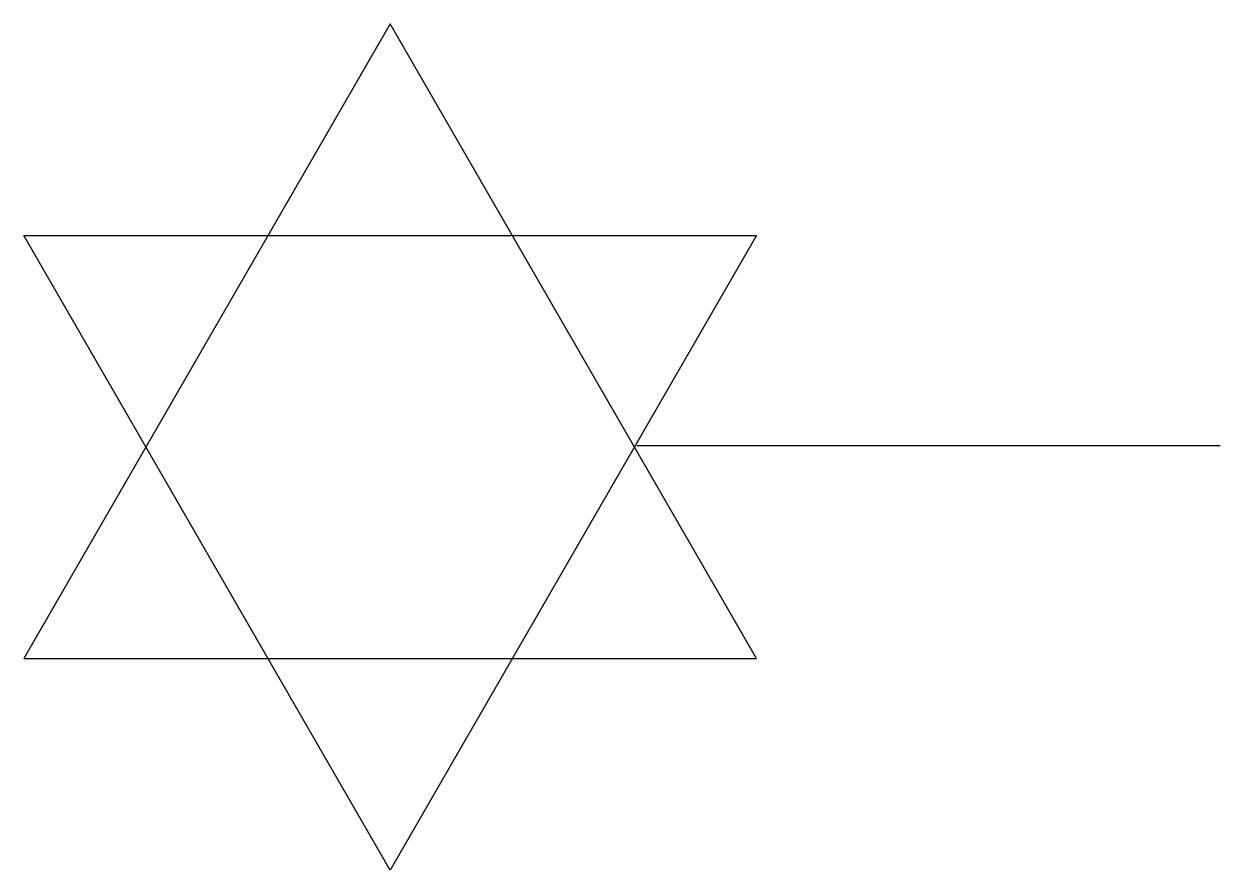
# Model space of a CAD drawing. Header units: millimetres. Extents: x -1.3 to 2.94, y -1.52 to 1.48.
import ezdxf

# ---------------------------------------------------------------- set-up
doc = ezdxf.new("R2010")
doc.units = ezdxf.units.MM

msp = doc.modelspace()

# ---------------------------------------------------------------- linework, layer by layer
at = {"linetype": 'Continuous'}
for p, q in [((-0.0038, 1.4807), (-1.3028, -0.7693)), ((1.2953, -0.7693), (-0.0038, 1.4807)), ((-1.3028, 0.7307), (1.2953, 0.7307)), ((-0.0038, -1.5193), (-1.3028, 0.7307)), ((1.2953, 0.7307), (-0.0038, -1.5193)), ((-1.3028, -0.7693), (1.2953, -0.7693))]:
    msp.add_line(p, q, dxfattribs=at)
msp.add_line((0.8703, -0.0143), (2.9388, -0.0143))

doc.saveas('drawing.dxf')
